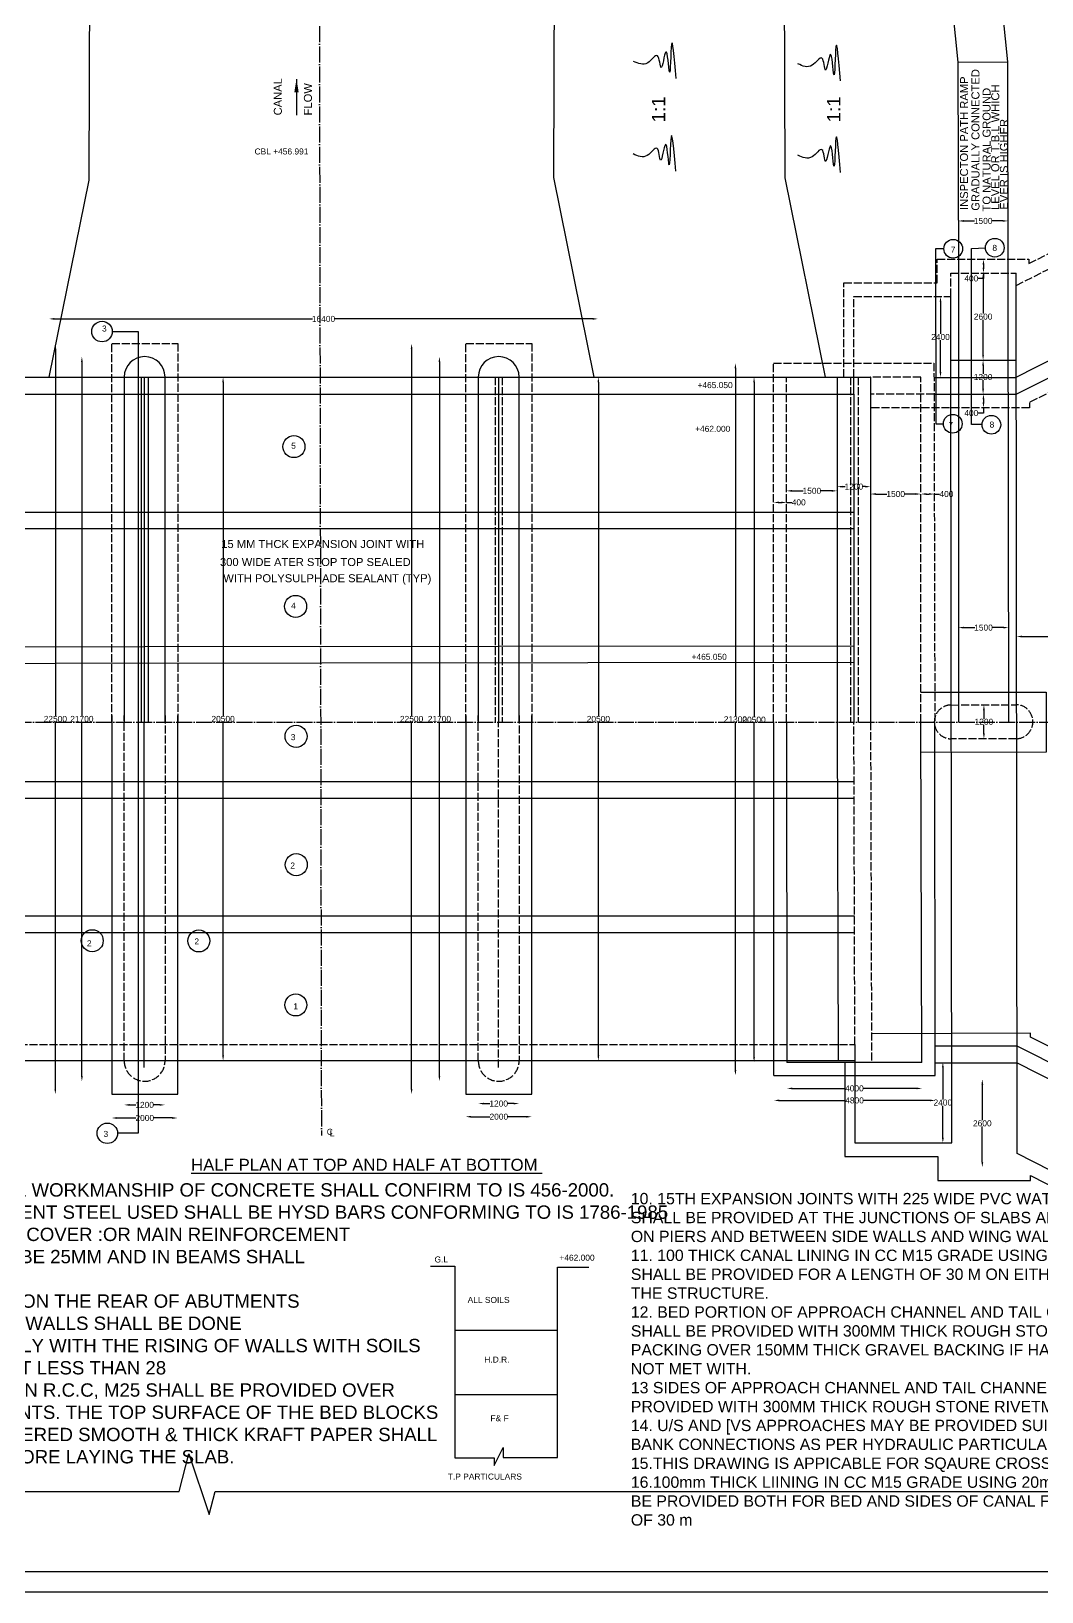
# Model space of a CAD drawing. Header units: inches. Extents: x 23764 to 29375, y 85 to 3606.
# Drawn here: x 25938 to 27454, y 85 to 2424 of the extents above; entities that cross this region are included whole.
import ezdxf

# ---------------------------------------------------------------- set-up
doc = ezdxf.new("R2010")
doc.units = ezdxf.units.IN
doc.header["$MEASUREMENT"] = 0
doc.linetypes.add('ACAD_ISO02W100', pattern=[15, 12, -3])
doc.linetypes.add('ACAD_ISO04W100', pattern=[30, 24, -3, 0, -3])
doc.layers.add('DIMENSIONS', color=255, linetype='Continuous')
doc.layers.add('TEXT', color=1, linetype='Continuous')
doc.styles.get("Standard").update_dxf_attribs({"font": 'arial.ttf', "height": 9})
doc.dimstyles.get("Standard").update_dxf_attribs({"dimtxt": 12, "dimasz": 8, "dimexe": 0.18, "dimexo": 0.0625, "dimgap": 0.09, "dimtad": 0, "dimtih": 1, "dimtoh": 1, "dimdec": 4, "dimzin": 0, "dimdsep": 46, "dimtxsty": 'Standard', "dimcen": 0.09, "dimse1": 1, "dimse2": 1, "dimadec": 0, "dimazin": 0, "dimtfac": 1, "dimtdec": 4, "dimtofl": 0, "dimtmove": 0, "dimatfit": 3, "dimfxl": 1, "dimtolj": 1, "dimtzin": 0, "dimarcsym": 0})

# ---------------------------------------------------------------- blocks, each defined once
blk = doc.blocks.new('*D98')
at = {"layer": 'Defpoints', "color": 0, "transparency": 16777216}
for p in [(26058.9, 1956), (25974.4, 830.6), (26058.9, 830.6)]:
    blk.add_point(p, dxfattribs=at)
at = {"layer": 'DIMENSIONS', "color": 0, "lineweight": -2, "transparency": 16777216}
for p, q in [((25974.4, 1948), (25974.4, 1398)), ((25974.4, 838.6), (25974.4, 1388.6))]:
    blk.add_line(p, q, dxfattribs=at)
at = {"layer": 'DIMENSIONS', "color": 0, "transparency": 16777216}
for points in [[(25973, 1948), (25975.7, 1948), (25974.4, 1956)], [(25973, 838.6), (25975.7, 838.6), (25974.4, 830.6)]]:
    blk.add_solid(points, dxfattribs=at)
at = {"layer": 'DIMENSIONS', "color": 0, "transparency": 16777216, "insert": (25974.4, 1393.3), "char_height": 9, "attachment_point": 5}
blk.add_mtext('\\A1;22500', dxfattribs=at)
blk = doc.blocks.new('*D99')
at = {"layer": 'Defpoints', "color": 0, "transparency": 16777216}
for p in [(26014.2, 1936.5), (26108.3, 1936.5), (26108.3, 850.1)]:
    blk.add_point(p, dxfattribs=at)
at = {"layer": 'DIMENSIONS', "color": 0, "lineweight": -2, "transparency": 16777216}
for p, q in [((26014.2, 1928.5), (26014.2, 1398)), ((26014.2, 858.1), (26014.2, 1388.6))]:
    blk.add_line(p, q, dxfattribs=at)
at = {"layer": 'DIMENSIONS', "color": 0, "transparency": 16777216}
for points in [[(26012.9, 1928.5), (26015.6, 1928.5), (26014.2, 1936.5)], [(26012.9, 858.1), (26015.6, 858.1), (26014.2, 850.1)]]:
    blk.add_solid(points, dxfattribs=at)
at = {"layer": 'DIMENSIONS', "color": 0, "transparency": 16777216, "insert": (26014.2, 1393.3), "char_height": 9, "attachment_point": 5}
blk.add_mtext('\\A1;21700', dxfattribs=at)
blk = doc.blocks.new('*D100')
at = {"layer": 'Defpoints', "color": 0, "transparency": 16777216}
for p in [(26226, 1905.9), (26226, 880.7), (26226, 880.7)]:
    blk.add_point(p, dxfattribs=at)
at = {"layer": 'DIMENSIONS', "color": 0, "lineweight": -2, "transparency": 16777216}
for p, q in [((26226, 1897.9), (26226, 1398)), ((26226, 888.7), (26226, 1388.6))]:
    blk.add_line(p, q, dxfattribs=at)
at = {"layer": 'DIMENSIONS', "color": 0, "transparency": 16777216}
for points in [[(26224.6, 1897.9), (26227.3, 1897.9), (26226, 1905.9)], [(26224.6, 888.7), (26227.3, 888.7), (26226, 880.7)]]:
    blk.add_solid(points, dxfattribs=at)
at = {"layer": 'DIMENSIONS', "color": 0, "transparency": 16777216, "insert": (26226, 1393.3), "char_height": 9, "attachment_point": 5}
blk.add_mtext('\\A1;20500', dxfattribs=at)
blk = doc.blocks.new('*D101')
at = {"layer": 'Defpoints', "color": 0, "transparency": 16777216}
for p in [(26589.9, 1956), (26508.7, 830.6), (26589.9, 830.6)]:
    blk.add_point(p, dxfattribs=at)
at = {"layer": 'DIMENSIONS', "color": 0, "lineweight": -2, "transparency": 16777216}
for p, q in [((26508.7, 1948), (26508.7, 1398)), ((26508.7, 838.6), (26508.7, 1388.6))]:
    blk.add_line(p, q, dxfattribs=at)
at = {"layer": 'DIMENSIONS', "color": 0, "transparency": 16777216}
for points in [[(26507.4, 1948), (26510, 1948), (26508.7, 1956)], [(26507.4, 838.6), (26510, 838.6), (26508.7, 830.6)]]:
    blk.add_solid(points, dxfattribs=at)
at = {"layer": 'DIMENSIONS', "color": 0, "transparency": 16777216, "insert": (26508.7, 1393.3), "char_height": 9, "attachment_point": 5}
blk.add_mtext('\\A1;22500', dxfattribs=at)
blk = doc.blocks.new('*D102')
at = {"layer": 'Defpoints', "color": 0, "transparency": 16777216}
for p in [(26550.4, 1936.5), (26639.3, 1936.5), (26639.3, 850.1)]:
    blk.add_point(p, dxfattribs=at)
at = {"layer": 'DIMENSIONS', "color": 0, "lineweight": -2, "transparency": 16777216}
for p, q in [((26550.4, 1928.5), (26550.4, 1398)), ((26550.4, 858.1), (26550.4, 1388.6))]:
    blk.add_line(p, q, dxfattribs=at)
at = {"layer": 'DIMENSIONS', "color": 0, "transparency": 16777216}
for points in [[(26549.1, 1928.5), (26551.7, 1928.5), (26550.4, 1936.5)], [(26549.1, 858.1), (26551.7, 858.1), (26550.4, 850.1)]]:
    blk.add_solid(points, dxfattribs=at)
at = {"layer": 'DIMENSIONS', "color": 0, "transparency": 16777216, "insert": (26550.4, 1393.3), "char_height": 9, "attachment_point": 5}
blk.add_mtext('\\A1;21700', dxfattribs=at)
blk = doc.blocks.new('*D103')
at = {"layer": 'Defpoints', "color": 0, "transparency": 16777216}
for p in [(26791.5, 1905.9), (26788.8, 880.7), (26791.5, 880.7)]:
    blk.add_point(p, dxfattribs=at)
at = {"layer": 'DIMENSIONS', "color": 0, "lineweight": -2, "transparency": 16777216}
for p, q in [((26788.8, 1897.9), (26788.8, 1398)), ((26788.8, 888.7), (26788.8, 1388.6))]:
    blk.add_line(p, q, dxfattribs=at)
at = {"layer": 'DIMENSIONS', "color": 0, "transparency": 16777216}
for points in [[(26787.5, 1897.9), (26790.1, 1897.9), (26788.8, 1905.9)], [(26787.5, 888.7), (26790.1, 888.7), (26788.8, 880.7)]]:
    blk.add_solid(points, dxfattribs=at)
at = {"layer": 'DIMENSIONS', "color": 0, "transparency": 16777216, "insert": (26788.8, 1393.3), "char_height": 9, "attachment_point": 5}
blk.add_mtext('\\A1;20500', dxfattribs=at)
blk = doc.blocks.new('*D104')
at = {"layer": 'Defpoints', "color": 0, "transparency": 16777216}
for p in [(27051.5, 1926.8), (26994.3, 858.8), (27052.1, 858.8)]:
    blk.add_point(p, dxfattribs=at)
at = {"layer": 'DIMENSIONS', "color": 0, "lineweight": -2, "transparency": 16777216}
for p, q in [((26994.3, 1918.8), (26994.3, 1397.5)), ((26994.3, 866.8), (26994.3, 1388.1))]:
    blk.add_line(p, q, dxfattribs=at)
at = {"layer": 'DIMENSIONS', "color": 0, "transparency": 16777216}
for points in [[(26993, 1918.8), (26995.7, 1918.8), (26994.3, 1926.8)], [(26993, 866.8), (26995.7, 866.8), (26994.3, 858.8)]]:
    blk.add_solid(points, dxfattribs=at)
at = {"layer": 'DIMENSIONS', "color": 0, "transparency": 16777216, "insert": (26994.3, 1392.8), "char_height": 9, "attachment_point": 5}
blk.add_mtext('\\A1;21300', dxfattribs=at)
blk = doc.blocks.new('*D105')
at = {"layer": 'Defpoints', "color": 0, "transparency": 16777216}
for p in [(27022.3, 1905.9), (27071.5, 1905.9), (27071.5, 878.3)]:
    blk.add_point(p, dxfattribs=at)
at = {"layer": 'DIMENSIONS', "color": 0, "lineweight": -2, "transparency": 16777216}
for p, q in [((27022.3, 1897.9), (27022.3, 1396.8)), ((27022.3, 886.3), (27022.3, 1387.4))]:
    blk.add_line(p, q, dxfattribs=at)
at = {"layer": 'DIMENSIONS', "color": 0, "transparency": 16777216}
for points in [[(27021, 1897.9), (27023.6, 1897.9), (27022.3, 1905.9)], [(27021, 886.3), (27023.6, 886.3), (27022.3, 878.3)]]:
    blk.add_solid(points, dxfattribs=at)
at = {"layer": 'DIMENSIONS', "color": 0, "transparency": 16777216, "insert": (27022.3, 1392.1), "char_height": 9, "attachment_point": 5}
blk.add_mtext('\\A1;20500', dxfattribs=at)
blk = doc.blocks.new('*D106')
at = {"layer": 'Defpoints', "color": 0, "transparency": 16777216}
for p in [(27051.5, 1735.3), (27071.1, 1735.3), (27071.1, 1717.9)]:
    blk.add_point(p, dxfattribs=at)
at = {"layer": 'DIMENSIONS', "color": 0, "lineweight": -2, "transparency": 16777216}
for p, q in [((27059.5, 1717.9), (27063.1, 1717.9)), ((27071.1, 1717.9), (27079.1, 1717.9))]:
    blk.add_line(p, q, dxfattribs=at)
at = {"layer": 'DIMENSIONS', "color": 0, "transparency": 16777216}
for points in [[(27059.5, 1719.2), (27059.5, 1716.6), (27051.5, 1717.9)], [(27063.1, 1719.2), (27063.1, 1716.6), (27071.1, 1717.9)]]:
    blk.add_solid(points, dxfattribs=at)
at = {"layer": 'DIMENSIONS', "color": 0, "transparency": 16777216, "insert": (27089.3, 1717.9), "char_height": 9, "attachment_point": 5}
blk.add_mtext('\\A1;400', dxfattribs=at)
blk = doc.blocks.new('*D107')
at = {"layer": 'Defpoints', "color": 0, "transparency": 16777216}
for p in [(27071.1, 1735.3), (27146.9, 1735.3), (27146.9, 1735.3)]:
    blk.add_point(p, dxfattribs=at)
at = {"layer": 'DIMENSIONS', "color": 0, "lineweight": -2, "transparency": 16777216}
for p, q in [((27079.1, 1735.3), (27095.9, 1735.3)), ((27138.9, 1735.3), (27122.1, 1735.3))]:
    blk.add_line(p, q, dxfattribs=at)
at = {"layer": 'DIMENSIONS', "color": 0, "transparency": 16777216}
for points in [[(27079.1, 1736.6), (27079.1, 1733.9), (27071.1, 1735.3)], [(27138.9, 1736.6), (27138.9, 1733.9), (27146.9, 1735.3)]]:
    blk.add_solid(points, dxfattribs=at)
at = {"layer": 'DIMENSIONS', "color": 0, "transparency": 16777216, "insert": (27109, 1735.3), "char_height": 9, "attachment_point": 5}
blk.add_mtext('\\A1;1500', dxfattribs=at)
blk = doc.blocks.new('*D108')
at = {"layer": 'Defpoints', "color": 0, "transparency": 16777216}
for p in [(27197, 1741.6), (27146.9, 1724.7), (27197, 1724.7)]:
    blk.add_point(p, dxfattribs=at)
at = {"layer": 'DIMENSIONS', "color": 0, "lineweight": -2, "transparency": 16777216}
for p, q in [((27154.9, 1741.6), (27158.9, 1741.6)), ((27189, 1741.6), (27185, 1741.6))]:
    blk.add_line(p, q, dxfattribs=at)
at = {"layer": 'DIMENSIONS', "color": 0, "transparency": 16777216}
for points in [[(27154.9, 1742.9), (27154.9, 1740.2), (27146.9, 1741.6)], [(27189, 1742.9), (27189, 1740.2), (27197, 1741.6)]]:
    blk.add_solid(points, dxfattribs=at)
at = {"layer": 'DIMENSIONS', "color": 0, "transparency": 16777216, "insert": (27172, 1741.6), "char_height": 9, "attachment_point": 5}
blk.add_mtext('\\A1;1200', dxfattribs=at)
blk = doc.blocks.new('*D109')
at = {"layer": 'Defpoints', "color": 0, "transparency": 16777216}
for p in [(27197, 1730.5), (27272.5, 1730.5), (27272.5, 1730.5)]:
    blk.add_point(p, dxfattribs=at)
at = {"layer": 'DIMENSIONS', "color": 0, "lineweight": -2, "transparency": 16777216}
for p, q in [((27205, 1730.5), (27221.6, 1730.5)), ((27264.5, 1730.5), (27247.8, 1730.5))]:
    blk.add_line(p, q, dxfattribs=at)
at = {"layer": 'DIMENSIONS', "color": 0, "transparency": 16777216}
for points in [[(27205, 1731.9), (27205, 1729.2), (27197, 1730.5)], [(27264.5, 1731.9), (27264.5, 1729.2), (27272.5, 1730.5)]]:
    blk.add_solid(points, dxfattribs=at)
at = {"layer": 'DIMENSIONS', "color": 0, "transparency": 16777216, "insert": (27234.7, 1730.5), "char_height": 9, "attachment_point": 5}
blk.add_mtext('\\A1;1500', dxfattribs=at)
blk = doc.blocks.new('*D110')
at = {"layer": 'Defpoints', "color": 0, "transparency": 16777216}
for p in [(27272.5, 1730.5), (27292.6, 1730.5), (27292.6, 1730.5)]:
    blk.add_point(p, dxfattribs=at)
at = {"layer": 'DIMENSIONS', "color": 0, "lineweight": -2, "transparency": 16777216}
for p, q in [((27280.5, 1730.5), (27284.6, 1730.5)), ((27292.6, 1730.5), (27300.6, 1730.5))]:
    blk.add_line(p, q, dxfattribs=at)
at = {"layer": 'DIMENSIONS', "color": 0, "transparency": 16777216}
for points in [[(27280.5, 1731.9), (27280.5, 1729.2), (27272.5, 1730.5)], [(27284.6, 1731.9), (27284.6, 1729.2), (27292.6, 1730.5)]]:
    blk.add_solid(points, dxfattribs=at)
at = {"layer": 'DIMENSIONS', "color": 0, "transparency": 16777216, "insert": (27310.8, 1730.5), "char_height": 9, "attachment_point": 5}
blk.add_mtext('\\A1;400', dxfattribs=at)
blk = doc.blocks.new('*D118')
at = {"layer": 'Defpoints', "color": 0, "transparency": 16777216}
for p in [(27365.6, 2082.5), (27366.3, 2061.7), (27366.3, 2061.7)]:
    blk.add_point(p, dxfattribs=at)
at = {"layer": 'DIMENSIONS', "color": 0, "lineweight": -2, "transparency": 16777216}
for p, q in [((27366.3, 2074.5), (27366.3, 2069.7)), ((27366.3, 2061.7), (27366.3, 2053.7)), ((27366.3, 2053.7), (27358.3, 2053.7))]:
    blk.add_line(p, q, dxfattribs=at)
at = {"layer": 'DIMENSIONS', "color": 0, "transparency": 16777216}
for points in [[(27365, 2074.5), (27367.7, 2074.5), (27366.3, 2082.5)], [(27365, 2069.7), (27367.7, 2069.7), (27366.3, 2061.7)]]:
    blk.add_solid(points, dxfattribs=at)
at = {"layer": 'DIMENSIONS', "color": 0, "transparency": 16777216, "insert": (27348.1, 2053.7), "char_height": 9, "attachment_point": 5}
blk.add_mtext('\\A1;400', dxfattribs=at)
blk = doc.blocks.new('*D119')
at = {"layer": 'Defpoints', "color": 0, "transparency": 16777216}
for p in [(27366.3, 2061.7), (27365.8, 1931.2), (27366.5, 1931.2)]:
    blk.add_point(p, dxfattribs=at)
at = {"layer": 'DIMENSIONS', "color": 0, "lineweight": -2, "transparency": 16777216}
for p, q in [((27365.8, 2053.7), (27365.8, 2001.2)), ((27365.8, 1939.2), (27365.8, 1991.8))]:
    blk.add_line(p, q, dxfattribs=at)
at = {"layer": 'DIMENSIONS', "color": 0, "transparency": 16777216}
for points in [[(27364.4, 2053.7), (27367.1, 2053.7), (27365.8, 2061.7)], [(27364.4, 1939.2), (27367.1, 1939.2), (27365.8, 1931.2)]]:
    blk.add_solid(points, dxfattribs=at)
at = {"layer": 'DIMENSIONS', "color": 0, "transparency": 16777216, "insert": (27365.8, 1996.5), "char_height": 9, "attachment_point": 5}
blk.add_mtext('\\A1;2600', dxfattribs=at)
blk = doc.blocks.new('*D120')
at = {"layer": 'Defpoints', "color": 0, "transparency": 16777216}
for p in [(27365.8, 1931.2), (27365.8, 1880.4), (27365.8, 1880.4)]:
    blk.add_point(p, dxfattribs=at)
at = {"layer": 'DIMENSIONS', "color": 0, "lineweight": -2, "transparency": 16777216}
for p, q in [((27365.8, 1923.2), (27365.8, 1910.5)), ((27365.8, 1888.4), (27365.8, 1901.1))]:
    blk.add_line(p, q, dxfattribs=at)
at = {"layer": 'DIMENSIONS', "color": 0, "transparency": 16777216}
for points in [[(27364.4, 1923.2), (27367.1, 1923.2), (27365.8, 1931.2)], [(27364.4, 1888.4), (27367.1, 1888.4), (27365.8, 1880.4)]]:
    blk.add_solid(points, dxfattribs=at)
at = {"layer": 'DIMENSIONS', "color": 0, "transparency": 16777216, "insert": (27365.8, 1905.8), "char_height": 9, "attachment_point": 5}
blk.add_mtext('\\A1;1200', dxfattribs=at)
blk = doc.blocks.new('*D121')
at = {"layer": 'Defpoints', "color": 0, "transparency": 16777216}
for p in [(27365.8, 1880.4), (27365.8, 1859.8), (27366.3, 1859.8)]:
    blk.add_point(p, dxfattribs=at)
at = {"layer": 'DIMENSIONS', "color": 0, "lineweight": -2, "transparency": 16777216}
for p, q in [((27366.3, 1872.4), (27366.3, 1867.8)), ((27366.3, 1851.8), (27358.3, 1851.8)), ((27366.3, 1859.8), (27366.3, 1851.8))]:
    blk.add_line(p, q, dxfattribs=at)
at = {"layer": 'DIMENSIONS', "color": 0, "transparency": 16777216}
for points in [[(27365, 1872.4), (27367.7, 1872.4), (27366.3, 1880.4)], [(27365, 1867.8), (27367.7, 1867.8), (27366.3, 1859.8)]]:
    blk.add_solid(points, dxfattribs=at)
at = {"layer": 'DIMENSIONS', "color": 0, "transparency": 16777216, "insert": (27348.1, 1851.8), "char_height": 9, "attachment_point": 5}
blk.add_mtext('\\A1;400', dxfattribs=at)
blk = doc.blocks.new('*D122')
at = {"layer": 'Defpoints', "color": 0, "transparency": 16777216}
for p in [(27328.8, 1530.1), (27404, 1530.2), (27404, 1530.2)]:
    blk.add_point(p, dxfattribs=at)
at = {"layer": 'DIMENSIONS', "color": 0, "lineweight": -2, "transparency": 16777216}
for p, q in [((27336.8, 1530.2), (27353.3, 1530.2)), ((27396, 1530.2), (27379.5, 1530.2))]:
    blk.add_line(p, q, dxfattribs=at)
at = {"layer": 'DIMENSIONS', "color": 0, "transparency": 16777216}
for points in [[(27336.8, 1531.6), (27336.8, 1528.9), (27328.8, 1530.2)], [(27396, 1531.6), (27396, 1528.9), (27404, 1530.2)]]:
    blk.add_solid(points, dxfattribs=at)
at = {"layer": 'DIMENSIONS', "color": 0, "transparency": 16777216, "insert": (27366.4, 1530.2), "char_height": 9, "attachment_point": 5}
blk.add_mtext('\\A1;1500', dxfattribs=at)
blk = doc.blocks.new('*D124')
at = {"layer": 'Defpoints', "color": 0, "transparency": 16777216}
for p in [(27367, 1414.4), (27367, 1363.6), (27367, 1363.6)]:
    blk.add_point(p, dxfattribs=at)
at = {"layer": 'DIMENSIONS', "color": 0, "lineweight": -2, "transparency": 16777216}
for p, q in [((27367, 1406.4), (27367, 1393.7)), ((27367, 1371.6), (27367, 1384.3))]:
    blk.add_line(p, q, dxfattribs=at)
at = {"layer": 'DIMENSIONS', "color": 0, "transparency": 16777216}
for points in [[(27365.7, 1406.4), (27368.4, 1406.4), (27367, 1414.4)], [(27365.7, 1371.6), (27368.4, 1371.6), (27367, 1363.6)]]:
    blk.add_solid(points, dxfattribs=at)
at = {"layer": 'DIMENSIONS', "color": 0, "transparency": 16777216, "insert": (27367, 1389), "char_height": 9, "attachment_point": 5}
blk.add_mtext('\\A1;1200', dxfattribs=at)
blk = doc.blocks.new('*D125')
at = {"layer": 'Defpoints', "color": 0, "transparency": 16777216}
for p in [(27415.9, 1504.2), (27933.9, 1516.9), (27933.9, 1516.9)]:
    blk.add_point(p, dxfattribs=at)
at = {"layer": 'DIMENSIONS', "color": 0, "lineweight": -2, "transparency": 16777216}
for p, q in [((27423.9, 1516.9), (27658.3, 1516.9)), ((27925.9, 1516.9), (27691.5, 1516.9))]:
    blk.add_line(p, q, dxfattribs=at)
at = {"layer": 'DIMENSIONS', "color": 0, "transparency": 16777216}
for points in [[(27423.9, 1518.2), (27423.9, 1515.5), (27415.9, 1516.9)], [(27925.9, 1518.2), (27925.9, 1515.5), (27933.9, 1516.9)]]:
    blk.add_solid(points, dxfattribs=at)
at = {"layer": 'DIMENSIONS', "color": 0, "transparency": 16777216, "insert": (27674.9, 1516.9), "char_height": 9, "attachment_point": 5}
blk.add_mtext('\\A1;11000', dxfattribs=at)
blk = doc.blocks.new('*D137')
at = {"layer": 'Defpoints', "color": 0, "transparency": 16777216}
for p in [(27301.9, 2026.7), (27301.9, 1905.4), (27301.9, 1905.4)]:
    blk.add_point(p, dxfattribs=at)
at = {"layer": 'DIMENSIONS', "color": 0, "lineweight": -2, "transparency": 16777216}
for p, q in [((27301.9, 2018.7), (27301.9, 1970.7)), ((27301.9, 1913.4), (27301.9, 1961.4))]:
    blk.add_line(p, q, dxfattribs=at)
at = {"layer": 'DIMENSIONS', "color": 0, "transparency": 16777216}
for points in [[(27300.6, 2018.7), (27303.2, 2018.7), (27301.9, 2026.7)], [(27300.6, 1913.4), (27303.2, 1913.4), (27301.9, 1905.4)]]:
    blk.add_solid(points, dxfattribs=at)
at = {"layer": 'DIMENSIONS', "color": 0, "transparency": 16777216, "insert": (27301.9, 1966), "char_height": 9, "attachment_point": 5}
blk.add_mtext('\\A1;2400', dxfattribs=at)
blk = doc.blocks.new('*D139')
at = {"layer": 'Defpoints', "color": 0, "transparency": 16777216}
for p in [(27318.6, 853.1), (27318.6, 721), (27364.6, 721)]:
    blk.add_point(p, dxfattribs=at)
at = {"layer": 'DIMENSIONS', "color": 0, "lineweight": -2, "transparency": 16777216}
for p, q in [((27364.6, 845.1), (27364.6, 791.7)), ((27364.6, 729), (27364.6, 782.3))]:
    blk.add_line(p, q, dxfattribs=at)
at = {"layer": 'DIMENSIONS', "color": 0, "transparency": 16777216}
for points in [[(27363.3, 845.1), (27366, 845.1), (27364.6, 853.1)], [(27363.3, 729), (27366, 729), (27364.6, 721)]]:
    blk.add_solid(points, dxfattribs=at)
at = {"layer": 'DIMENSIONS', "color": 0, "transparency": 16777216, "insert": (27364.6, 787), "char_height": 9, "attachment_point": 5}
blk.add_mtext('\\A1;2600', dxfattribs=at)
blk = doc.blocks.new('*D140')
at = {"layer": 'Defpoints', "color": 0, "transparency": 16777216}
for p in [(27294, 878.7), (27300.2, 757.5), (27305.4, 757.5)]:
    blk.add_point(p, dxfattribs=at)
at = {"layer": 'DIMENSIONS', "color": 0, "lineweight": -2, "transparency": 16777216}
for p, q in [((27305.4, 870.7), (27305.4, 822.8)), ((27305.4, 765.5), (27305.4, 813.4))]:
    blk.add_line(p, q, dxfattribs=at)
at = {"layer": 'DIMENSIONS', "color": 0, "transparency": 16777216}
for points in [[(27304.1, 870.7), (27306.8, 870.7), (27305.4, 878.7)], [(27304.1, 765.5), (27306.8, 765.5), (27305.4, 757.5)]]:
    blk.add_solid(points, dxfattribs=at)
at = {"layer": 'DIMENSIONS', "color": 0, "transparency": 16777216, "insert": (27305.4, 818.1), "char_height": 9, "attachment_point": 5}
blk.add_mtext('\\A1;2400', dxfattribs=at)
blk = doc.blocks.new('*D141')
at = {"layer": 'Defpoints', "color": 0, "transparency": 16777216}
for p in [(27071.5, 878.3), (27274.1, 878.9), (27274.1, 839.3)]:
    blk.add_point(p, dxfattribs=at)
at = {"layer": 'DIMENSIONS', "color": 0, "lineweight": -2, "transparency": 16777216}
for p, q in [((27079.5, 839.3), (27159.1, 839.3)), ((27266.1, 839.3), (27186.5, 839.3))]:
    blk.add_line(p, q, dxfattribs=at)
at = {"layer": 'DIMENSIONS', "color": 0, "transparency": 16777216}
for points in [[(27079.5, 840.6), (27079.5, 838), (27071.5, 839.3)], [(27266.1, 840.6), (27266.1, 838), (27274.1, 839.3)]]:
    blk.add_solid(points, dxfattribs=at)
at = {"layer": 'DIMENSIONS', "color": 0, "transparency": 16777216, "insert": (27172.8, 839.3), "char_height": 9, "attachment_point": 5}
blk.add_mtext('\\A1;4000', dxfattribs=at)
blk = doc.blocks.new('*D142')
at = {"layer": 'Defpoints', "color": 0, "transparency": 16777216}
for p in [(27052.1, 858.8), (27294, 858.8), (27294, 821.3)]:
    blk.add_point(p, dxfattribs=at)
at = {"layer": 'DIMENSIONS', "color": 0, "lineweight": -2, "transparency": 16777216}
for p, q in [((27060.1, 821.3), (27159.4, 821.3)), ((27286, 821.3), (27186.7, 821.3))]:
    blk.add_line(p, q, dxfattribs=at)
at = {"layer": 'DIMENSIONS', "color": 0, "transparency": 16777216}
for points in [[(27060.1, 822.7), (27060.1, 820), (27052.1, 821.3)], [(27286, 822.7), (27286, 820), (27294, 821.3)]]:
    blk.add_solid(points, dxfattribs=at)
at = {"layer": 'DIMENSIONS', "color": 0, "transparency": 16777216, "insert": (27173, 821.3), "char_height": 9, "attachment_point": 5}
blk.add_mtext('\\A1;4800', dxfattribs=at)
blk = doc.blocks.new('*D147')
at = {"layer": 'Defpoints', "color": 0, "transparency": 16777216}
for p in [(26608.7, 880.7), (26669.9, 880.7), (26669.9, 816.6)]:
    blk.add_point(p, dxfattribs=at)
at = {"layer": 'DIMENSIONS', "color": 0, "lineweight": -2, "transparency": 16777216}
for p, q in [((26616.7, 816.6), (26626.2, 816.6)), ((26661.9, 816.6), (26652.4, 816.6))]:
    blk.add_line(p, q, dxfattribs=at)
at = {"layer": 'DIMENSIONS', "color": 0, "transparency": 16777216}
for points in [[(26616.7, 817.9), (26616.7, 815.3), (26608.7, 816.6)], [(26661.9, 817.9), (26661.9, 815.3), (26669.9, 816.6)]]:
    blk.add_solid(points, dxfattribs=at)
at = {"layer": 'DIMENSIONS', "color": 0, "transparency": 16777216, "insert": (26639.3, 816.6), "char_height": 9, "attachment_point": 5}
blk.add_mtext('\\A1;1200', dxfattribs=at)
blk = doc.blocks.new('*D148')
at = {"layer": 'Defpoints', "color": 0, "transparency": 16777216}
for p in [(26589.9, 830.6), (26689, 830.6), (26689, 796.9)]:
    blk.add_point(p, dxfattribs=at)
at = {"layer": 'DIMENSIONS', "color": 0, "lineweight": -2, "transparency": 16777216}
for p, q in [((26597.9, 796.9), (26625.9, 796.9)), ((26681, 796.9), (26653.1, 796.9))]:
    blk.add_line(p, q, dxfattribs=at)
at = {"layer": 'DIMENSIONS', "color": 0, "transparency": 16777216}
for points in [[(26597.9, 798.2), (26597.9, 795.5), (26589.9, 796.9)], [(26681, 798.2), (26681, 795.5), (26689, 796.9)]]:
    blk.add_solid(points, dxfattribs=at)
at = {"layer": 'DIMENSIONS', "color": 0, "transparency": 16777216, "insert": (26639.5, 796.9), "char_height": 9, "attachment_point": 5}
blk.add_mtext('\\A1;2000', dxfattribs=at)
blk = doc.blocks.new('*D149')
at = {"layer": 'Defpoints', "color": 0, "transparency": 16777216}
for p in [(26077.7, 880.7), (26138.9, 880.7), (26138.9, 814.6)]:
    blk.add_point(p, dxfattribs=at)
at = {"layer": 'DIMENSIONS', "color": 0, "lineweight": -2, "transparency": 16777216}
for p, q in [((26085.7, 814.6), (26095.2, 814.6)), ((26130.9, 814.6), (26121.4, 814.6))]:
    blk.add_line(p, q, dxfattribs=at)
at = {"layer": 'DIMENSIONS', "color": 0, "transparency": 16777216}
for points in [[(26085.7, 815.9), (26085.7, 813.3), (26077.7, 814.6)], [(26130.9, 815.9), (26130.9, 813.3), (26138.9, 814.6)]]:
    blk.add_solid(points, dxfattribs=at)
at = {"layer": 'DIMENSIONS', "color": 0, "transparency": 16777216, "insert": (26108.3, 814.6), "char_height": 9, "attachment_point": 5}
blk.add_mtext('\\A1;1200', dxfattribs=at)
blk = doc.blocks.new('*D150')
at = {"layer": 'Defpoints', "color": 0, "transparency": 16777216}
for p in [(26058.9, 830.6), (26158, 830.6), (26158, 795)]:
    blk.add_point(p, dxfattribs=at)
at = {"layer": 'DIMENSIONS', "color": 0, "lineweight": -2, "transparency": 16777216}
for p, q in [((26066.9, 795), (26094.9, 795)), ((26150, 795), (26122.1, 795))]:
    blk.add_line(p, q, dxfattribs=at)
at = {"layer": 'DIMENSIONS', "color": 0, "transparency": 16777216}
for points in [[(26066.9, 796.3), (26066.9, 793.6), (26058.9, 795)], [(26150, 796.3), (26150, 793.6), (26158, 795)]]:
    blk.add_solid(points, dxfattribs=at)
at = {"layer": 'DIMENSIONS', "color": 0, "transparency": 16777216, "insert": (26108.5, 795), "char_height": 9, "attachment_point": 5}
blk.add_mtext('\\A1;2000', dxfattribs=at)
blk = doc.blocks.new('*D165')
at = {"layer": 'Defpoints', "color": 0, "transparency": 16777216}
for p in [(26788.1, 1993.1), (25965.1, 1905.9), (26788.1, 1901.9)]:
    blk.add_point(p, dxfattribs=at)
at = {"layer": 'DIMENSIONS', "color": 0, "lineweight": -2, "transparency": 16777216}
for p, q in [((25973.1, 1993.1), (26360, 1993.1)), ((26780.1, 1993.1), (26393.2, 1993.1))]:
    blk.add_line(p, q, dxfattribs=at)
at = {"layer": 'DIMENSIONS', "color": 0, "transparency": 16777216}
for points in [[(25973.1, 1994.5), (25973.1, 1991.8), (25965.1, 1993.1)], [(26780.1, 1994.5), (26780.1, 1991.8), (26788.1, 1993.1)]]:
    blk.add_solid(points, dxfattribs=at)
at = {"layer": 'DIMENSIONS', "color": 0, "transparency": 16777216, "insert": (26376.6, 1993.1), "char_height": 9, "attachment_point": 5}
blk.add_mtext('\\A1;16400', dxfattribs=at)
blk = doc.blocks.new('*D169')
at = {"layer": 'Defpoints', "color": 0, "transparency": 16777216}
for p in [(27328.6, 2130.5), (27403.1, 2140), (27403.1, 2130.6)]:
    blk.add_point(p, dxfattribs=at)
at = {"layer": 'DIMENSIONS', "color": 0, "lineweight": -2, "transparency": 16777216}
for p, q in [((27336.6, 2140), (27352.8, 2140)), ((27395.1, 2140), (27379, 2140))]:
    blk.add_line(p, q, dxfattribs=at)
at = {"layer": 'DIMENSIONS', "color": 0, "transparency": 16777216}
for points in [[(27336.6, 2141.3), (27336.6, 2138.6), (27328.6, 2140)], [(27395.1, 2141.3), (27395.1, 2138.6), (27403.1, 2140)]]:
    blk.add_solid(points, dxfattribs=at)
at = {"layer": 'DIMENSIONS', "color": 0, "transparency": 16777216, "insert": (27365.9, 2140), "char_height": 9, "attachment_point": 5}
blk.add_mtext('\\A1;1500', dxfattribs=at)

msp = doc.modelspace()

# ---------------------------------------------------------------- linework, layer by layer
at = {"color": 0, "linetype": 'ACAD_ISO04W100'}
for points in [[(26369.71592, 2823.17517), (26373.43645, 768.52737)], [(23837.87809, 1463.17003), (23837.87809, 1388.31575), (28471.1902, 1388.31575)]]:
    msp.add_lwpolyline(points, dxfattribs=at)
at = {"color": 0}
for points in [[(25965.12329, 1905.88533), (26025.20439, 2200.8918), (26027.01593, 2796.91252)], [(26782.43226, 1905.88533), (26722.15112, 2205.33922), (26723.94271, 2794.79428)], [(27066.65645, 2793.75263), (27068.66779, 2204.6411), (27128.98148, 1905.88533)], [(27286.10346, 2793.08565), (27328.00312, 2377.91679), (27328.80436, 2061.72462), (27328.80436, 1388.31575)], [(27404.2281, 1388.31575), (27402.73101, 2378.3576), (27361.13142, 2792.85761)], [(27292.14292, 1905.38202), (27414.57612, 1905.38202), (27911.72541, 2157.597), (27911.72541, 2446.00249), (27935.73711, 2446.00249), (27939.46731, 640.04601), (27939.46731, 337.14804), (27794.20339, 337.14804), (27794.20339, 549.26184), (27416.74977, 741.68286), (27415.33249, 2061.72462)], [(27328.00312, 2377.91679), (27402.73101, 2378.3576)], [(27292.20339, 1880.37851), (27415.41099, 1880.37851), (27935.89228, 2141.59533), (28449.69622, 2141.59533)], [(27173.45023, 905.05886), (27173.45023, 757.50816), (27318.74634, 757.50816), (27317.30728, 1931.1919), (27317.33965, 2026.69621)], [(27317.30728, 1931.1919), (27415.47252, 1931.2973)], [(25575.47071, 1880.32841), (27172.02445, 1880.32841), (27172.02445, 1905.88533)], [(25590.28749, 1905.88533), (27196.95923, 1905.88533), (27196.95923, 1388.31575)], [(26103.07692, 1905.88533), (26103.07692, 1388.31575)], [(26107.80837, 1905.88533), (26107.80837, 1388.31575)], [(26113.44638, 1905.88533), (26113.44638, 1388.31575)], [(26638.81382, 1905.88533), (26638.81382, 1388.31575)], [(27146.94242, 1905.88533), (27146.94242, 1388.31575)], [(27172.02445, 1880.32841), (27172.02445, 1388.31575)], [(27294.85419, 1835.72978), (27306.04366, 1835.72978)], [(25575.47071, 1703.57218), (27172.02445, 1703.57218)], [(25575.47071, 1679.07775), (27172.02445, 1679.07775)], [(25575.47071, 1501.25703), (27172.02445, 1502.9322)], [(27172.02445, 1477.93703), (25575.47071, 1475.84456)], [(27272.46148, 1433.68132), (27460.25618, 1433.68132), (27460.25618, 1343.73154), (27272.60264, 1343.14507)], [(26107.80837, 870.74618), (26107.80837, 1388.31575)], [(27052.06038, 858.80546), (27294.03178, 858.80546), (27293.39343, 1388.31575)], [(27052.06038, 858.80546), (27052.06038, 1388.31575)], [(27071.06361, 1388.31575), (27071.51916, 878.29684)], [(27146.94242, 1388.31575), (27148.42701, 880.69584)], [(27274.05541, 878.29684), (27272.46148, 1388.31575)], [(25575.47071, 1299.73636), (27172.28579, 1299.73636)], [(25575.47071, 1274.52954), (27172.36016, 1274.52954)], [(25575.47071, 1098.20349), (27172.88038, 1098.20349)], [(25575.47071, 1073.00877), (27172.95472, 1073.00877)], [(27158.40435, 878.29684), (27158.40435, 737.4746), (27297.9223, 737.4746), (27297.9223, 701.38243), (27436.64262, 701.38243), (27436.64262, 708.73973), (27774.41226, 536.40682), (27774.41226, 316.2892), (27959.89405, 316.2892), (27959.89405, 652.63093), (27436.66968, 916.42459), (27436.66968, 922.11087), (27198.37167, 921.39002)], [(27173.87398, 880.69584), (25592.74893, 880.69584)], [(27274.05541, 878.29684), (27071.51916, 878.29684)]]:
    msp.add_lwpolyline(points, dxfattribs=at)
at = {"color": 0, "linetype": 'ACAD_ISO02W100'}
for points in [[(27156.94843, 1905.88533), (27156.94843, 2047.19751), (27296.69848, 2047.19751), (27296.69848, 2082.48104), (27434.48492, 2082.48104), (27434.48492, 2076.02678), (27770.5941, 2245.23924), (27770.5941, 2465.50942), (27955.07617, 2465.50942), (27956.14019, 2129.4986), (27435.19955, 1867.71811), (27435.19955, 1859.79815), (27196.95923, 1859.79815)], [(27415.35229, 2043.27899), (27790.54067, 2231.93584), (27790.54067, 2446.00249)], [(27172.02445, 1905.88533), (27172.02445, 2026.69621), (27317.33965, 2026.69621), (27317.33965, 2061.72462), (27415.33249, 2061.72462)], [(26058.88912, 1388.31575), (26058.88912, 1956.00467), (26158.03289, 1956.00467), (26158.03289, 1388.31575)], [(26589.89457, 1388.31575), (26589.89457, 1956.00467), (26689.03834, 1956.00467), (26689.03834, 1388.31575)], [(27051.53718, 1388.31575), (27051.53718, 1926.83764), (27292.09103, 1926.83764), (27293.39343, 1388.31575)], [(26634.08237, 1905.88533), (26634.08237, 1388.31575)], [(26644.45183, 1905.88533), (26644.45183, 1388.31575)], [(27071.06361, 1388.31575), (27071.06361, 1905.88533)], [(27166.78, 1905.88533), (27166.78, 1388.31575)], [(27178.34634, 1905.88533), (27178.34634, 1388.31575)], [(27272.46148, 1388.31575), (27272.46148, 1905.88533), (27196.95923, 1905.88533)], [(27292.20339, 1880.37851), (27196.95923, 1880.37851)], [(25575.47071, 905.41402), (27173.45023, 905.05886), (27172.02445, 1388.31575)], [(26638.81382, 870.74618), (26638.81382, 1388.31575)], [(27196.95923, 1388.31575), (27198.50202, 878.29684)]]:
    msp.add_lwpolyline(points, dxfattribs=at)
at = {"color": 0}
for points in [[(26138.92751, 1388.31575), (26138.92751, 1905.88533, 1), (26077.68524, 1905.88533), (26077.68524, 1388.31575)], [(26669.93295, 1388.31575), (26669.93295, 1905.88533, 1), (26608.69069, 1905.88533), (26608.69069, 1388.31575)]]:
    msp.add_lwpolyline(points, format="xyb", dxfattribs=at)
at = {"color": 0, "linetype": 'ACAD_ISO02W100'}
for points in [[(27416.082, 1363.63287), (27318.00331, 1363.51261, -1.0012268595), (27318.00331, 1414.20294), (27416.0272, 1414.67543)], [(26138.92751, 1398.26542), (26138.92751, 880.69584, -1), (26077.68524, 880.69584), (26077.68524, 1398.26542)], [(26669.93295, 1398.26542), (26669.93295, 880.69584, -1), (26608.69069, 880.69584), (26608.69069, 1398.26542)]]:
    msp.add_lwpolyline(points, format="xyb", dxfattribs=at)
at = {"color": 0, "linetype": 'ByBlock'}
for points in [[(26058.88912, 1398.27226), (26058.88912, 830.58334), (26158.03289, 830.58334), (26158.03289, 1398.27226)], [(26589.89457, 1398.27226), (26589.89457, 830.58334), (26689.03834, 830.58334), (26689.03834, 1398.27226)]]:
    msp.add_lwpolyline(points, dxfattribs=at)
at = {"color": 0, "linetype": 'ACAD_ISO02W100'}
msp.add_arc((27414.85653, 1389.15286), 25.5494, 272.74924359, 87.37378912, dxfattribs=at)
at = {"color": 0}
for points in [[(26905.47285, 2353.69839), (26898.47449, 2404.56897), (26895.33733, 2363.3421), (26890.02822, 2393.23762), (26882.78856, 2369.85162), (26877.47946, 2387.69248), (26862.75878, 2377.08439), (26841.5224, 2379.25423)], [(27152.08355, 2349.95966), (27145.08519, 2400.83024), (27141.94803, 2359.60337), (27136.63892, 2389.49888), (27129.39926, 2366.11288), (27124.09016, 2383.95375), (27109.36948, 2373.34566), (27088.1331, 2375.5155)], [(26904.83416, 2214.84732), (26897.8358, 2265.7179), (26894.69864, 2224.49103), (26889.38953, 2254.38655), (26882.14987, 2231.00055), (26876.84076, 2248.84141), (26862.12009, 2238.23332), (26840.88371, 2240.40316)], [(27152.08355, 2212.80869), (27145.08519, 2263.67927), (27141.94803, 2222.4524), (27136.63892, 2252.34791), (27129.39926, 2228.96191), (27124.09016, 2246.80278), (27109.36948, 2236.19469), (27088.1331, 2238.36453)]]:
    msp.add_spline(points, degree=3, dxfattribs=at)
at = {"layer": 'DIMENSIONS', "color": 0}
for points in [[(29373.18873, 3606.2754), (23764.39154, 3606.2754), (23764.39154, 84.60532), (29373.18873, 84.60532)], [(29366.41367, 114.6951), (23784.97955, 114.6951), (23784.97955, 3592.72952), (29366.41367, 3592.72952)]]:
    msp.add_lwpolyline(points, close=True, dxfattribs=at)
for points in [[(23870.31553, 2805.6097), (23870.31553, 232.89707), (24827.42413, 232.89707), (24842.0405, 298.83281), (24869.36675, 197.25062), (24882.07662, 235.02651), (26160.15263, 235.02651), (26174.79885, 291.57579), (26205.03876, 200.72057), (26213.92397, 235.02651), (27466.61441, 235.02651), (27480.47587, 278.06274), (27506.61016, 198.54652), (27518.27439, 235.02651), (28449.69622, 235.02651), (28449.69622, 2792.12957), (28442.89388, 2792.12957)], [(27306.91894, 2098.26213), (27294.60415, 2098.26213), (27294.85419, 1835.72978)], [(27364.19218, 1834.63296), (27348.43087, 1834.63296), (27348.43087, 2098.81027), (27369.35083, 2099.43685)], [(26059.82377, 1974.14445), (26098.38544, 1974.14445), (26098.38544, 772.28809), (26068.51581, 772.28809)], [(27293.41754, 903.02198), (27416.44878, 903.02198), (27938.81625, 640.37131), (28449.6468, 640.37131)], [(27913.49563, 336.99981), (27913.49563, 625.36993), (27417.47805, 877.10236), (27293.92607, 877.10236)], [(26536.82899, 572.5947), (26573.74245, 572.5947), (26573.74245, 285.63191), (26632.70773, 285.63191), (26632.70773, 273.97393), (26645.96606, 301.0259), (26645.96606, 285.78847), (26727.32747, 285.78847), (26727.32747, 571.55596), (26774.34724, 571.55596)], [(26727.32747, 476.47503), (26573.74245, 476.47503)], [(26573.74245, 380.58881), (26727.32747, 380.58881)]]:
    msp.add_lwpolyline(points, dxfattribs=at)
for centre, radius in [((27320.94348, 2098.26213), 14.02454), ((27383.36908, 2099.85672), 14.02454), ((26044.42772, 1974.14445), 15.39605), ((27320.25928, 1835.90707), 14.02454), ((27378.21496, 1834.41115), 14.02454), ((26332.21726, 1801.60082), 16.53397), ((26334.66644, 1562.05047), 16.53397), ((26335.52298, 1367.21244), 16.53397), ((26335.65281, 1174.80522), 16.53397), ((26029.67361, 1060.79614), 16.53397), ((26189.6068, 1060.55367), 16.53397), ((26335.07112, 964.56446), 16.53397), ((26052.38652, 772.09159), 15.32787)]:
    msp.add_circle(centre, radius, dxfattribs=at)

# ---------------------------------------------------------------- texts
for p in [(26889.04719, 2287.83802), (27151.80533, 2287.83802)]:
    msp.add_text('1:1', height=20, rotation=90, dxfattribs=at).set_placement(p)
for s, height, p in [('C', 9, (26381.43753, 769.76449)), ('L', 9, (26386.01886, 767.35556)), ('%%UHALF PLAN AT TOP AND HALF AT BOTTOM ', 18, (26177.94864, 715.82274)), ('G.L', 9, (26543.10351, 578.35682)), ('+462.000', 9, (26730.38539, 580.98034)), ('ALL SOILS ', 9, (26592.78712, 517.74338)), ('H.D.R.', 9, (26617.76636, 428.29099)), ('F& F ', 9, (26626.94012, 340.33711)), ('T.P PARTICULARS ', 9, (26563.05002, 252.85855))]:
    msp.add_text(s, height=height, dxfattribs=at).set_placement(p)
at = {"layer": 'DIMENSIONS', "color": 0, "attachment_point": 1}
for s, insert, char_height, width in [('5. THE GENERAL WORKMANSHIP OF CONCRETE SHALL CONFIRM TO IS 456-2000. \\P6. REINFORCEMENT STEEL USED SHALL BE HYSD BARS CONFORMING TO IS 1786-1985 \\P7. THE MINIMUM COVER :OR MAIN REINFORCEMENT\\P IN SLAB SHALL BE 25MM AND IN BEAMS SHALL\\P BE 40MM. \\P8. BACKFILLING ON THE REAR OF ABUTMENTS \\PAND RETAINING WALLS SHALL BE DONE \\PSIMULTANEOUSLY WITH THE RISING OF WALLS WITH SOILS\\P OF 0 VALUE NOT LESS THAN 28 \\P9. BED BLOCKS IN R.C.C, M25 SHALL BE PROVIDED OVER \\PPIER & ABUTMENTS. THE TOP SURFACE OF THE BED BLOCKS \\PSHALL BE RENDERED SMOOTH & THICK KRAFT PAPER SHALL \\PBE PLACED BEFORE LAYING THE SLAB. ', (25702.74494, 697.19844), 20, 1171.9702994), ('10. 15TH EXPANSION JOINTS WITH 225 WIDE PVC WATER STOP SHALL BE PROVIDED AT THE JUNCTIONS OF SLABS AND ABUTMENT, ON PIERS AND BETWEEN SIDE WALLS AND WING WALLS. \\P11. 100 THICK CANAL LINING IN CC M15 GRADE USING 20MM MSA SHALL BE PROVIDED FOR A LENGTH OF 30 M ON EITHER SIDE OF THE STRUCTURE. \\P12. BED PORTION OF APPROACH CHANNEL AND TAIL CHANNEL SHALL BE PROVIDED WITH 300MM THICK ROUGH STONE DRY PACKING OVER 150MM THICK GRAVEL BACKING IF HARD ROCK IS NOT MET WITH. \\P13 SIDES OF APPROACH CHANNEL AND TAIL CHANNEL SHALL BE PROVIDED WITH 300MM THICK ROUGH STONE RIVETMENT.\\P14. U/S AND [VS APPROACHES MAY BE PROVIDED SUITABLY WITH BANK CONNECTIONS AS PER HYDRAULIC PARTICULARS. \\P15.THIS DRAWING IS APPICABLE FOR SQAURE CROSSING .\\P16.100mm THICK LIINING IN CC M15 GRADE USING 20mm MSA SHALL BE PROVIDED BOTH FOR BED AND SIDES OF CANAL FOR A LENGTH OF 30 m', (26837.4967, 682.60985), 17, 806.4625886)]:
    msp.add_mtext(s, dxfattribs=dict(at, insert=insert, char_height=char_height, width=width))
at = {"layer": 'TEXT', "color": 0}
for s, p in [('GRADUALLY CONNECTED', (27360.34344, 2155.29479)), ('CANAL', (26314.07746, 2298.19494)), ('FLOW', (26359.21415, 2298.19494)), ('INSPECTON PATH RAMP', (27343.21248, 2156.39385)), ('LEVEL OR T.B.L WHICH', (27390.00607, 2156.42023)), ('TO NATURAL GROUND', (27377.00547, 2154.19775)), ('EVER IS HIGHER', (27403.0658, 2156.95804))]:
    msp.add_text(s, height=12, rotation=90, dxfattribs=at).set_placement(p)
for s, height, p in [('CBL +456.991', 9, (26273.21328, 2239.64779)), ('7', 9, (27317.37162, 2092.6104)), ('8', 9, (27379.72847, 2095.08246)), ('3', 9, (26044.42772, 1974.14445)), ('+465.050', 9, (26937.4348, 1889.32807)), ('+462.000', 9, (26933.87732, 1823.78678)), ('7', 9, (27313.79257, 1829.58396)), ('8', 9, (27375.54345, 1830.1828)), ('5', 9, (26328.11746, 1798.47364)), ('15 MM THCK EXPANSION JOINT WITH', 12, (26223.20678, 1649.61102)), ('300 WIDE ATER STOP TOP SEALED', 12, (26221.32597, 1622.5752)), ('WITH POLYSULPHADE SEALANT (TYP)', 12, (26226.29197, 1598.26936)), ('4', 9, (26328.1185, 1558.77268)), ('+465.050', 9, (26928.63051, 1481.97874)), ('3', 9, (26327.499, 1361.52255)), ('2', 9, (26326.85318, 1168.99117)), ('2', 9, (26021.80516, 1052.4229)), ('2', 9, (26182.9741, 1055.24723)), ('1', 9, (26331.31288, 958.00718)), ('3', 9, (26046.62643, 766.63291))]:
    msp.add_text(s, height=height, dxfattribs=at).set_placement(p)

# ---------------------------------------------------------------- dimensions: what is measured, and where the dimension line sits
at = {"layer": 'DIMENSIONS', "color": 0}
for base, p1, p2, text, picture, middle in [((27403.10559, 2139.97231), (27328.63, 2130.53087), (27403.10559, 2130.64349), '1500', '*D169', (27365.86779, 2139.97231)), ((27071.06361, 1717.91503), (27051.53718, 1735.26373), (27071.06361, 1735.26373), '400', '*D106', (27089.26173, 1717.91503)), ((27146.94242, 1735.26373), (27071.06361, 1735.26373), (27146.94242, 1735.26373), '1500', '*D107', (27109.00302, 1735.26373)), ((27196.95923, 1741.57235), (27146.94242, 1724.74937), (27196.95923, 1724.74937), '1200', '*D108', (27171.95083, 1741.57235)), ((27272.46148, 1730.53227), (27196.95923, 1730.53227), (27272.46148, 1730.53227), '1500', '*D109', (27234.71035, 1730.53227)), ((27292.56579, 1730.53227), (27272.46148, 1730.53227), (27292.56579, 1730.53227), '400', '*D110', (27310.7639, 1730.53227)), ((27404.01352, 1530.2189), (27328.80436, 1530.10517), (27404.01352, 1530.2189), '1500', '*D122', (27366.40894, 1530.2189)), ((27933.92264, 1516.85285), (27415.93113, 1504.15412), (27933.92264, 1516.85285), '11000', '*D125', (27674.92689, 1516.85285)), ((26138.92751, 814.58494), (26077.68524, 880.69584), (26138.92751, 880.69584), '1200', '*D149', (26108.30637, 814.58494)), ((26669.93295, 816.59788), (26608.69069, 880.69584), (26669.93295, 880.69584), '1200', '*D147', (26639.31182, 816.59788)), ((27274.05343, 839.29735), (27071.51916, 878.29684), (27274.05343, 878.92981), '4000', '*D141', (27172.7863, 839.29735)), ((27294.03178, 821.33265), (27052.06038, 858.80546), (27294.03178, 858.80546), '4800', '*D142', (27173.04608, 821.33265)), ((26158.03289, 794.97931), (26058.88912, 830.58334), (26158.03289, 830.58334), '2000', '*D150', (26108.46101, 794.97931)), ((26689.03834, 796.8514), (26589.89457, 830.58334), (26689.03834, 830.58334), '2000', '*D148', (26639.46645, 796.8514))]:
    dim = msp.add_linear_dim(base=base, p1=p1, p2=p2, text=text, dimstyle='Standard', dxfattribs=at)
    dim.commit()
    dim.dimension.update_dxf_attribs({"geometry": picture, "text_midpoint": middle})
for base, p1, p2, text, picture, middle in [((27366.33607, 2061.72462), (27365.5917, 2082.48104), (27366.33607, 2061.72462), '400', '*D118', (27348.13795, 2053.72462)), ((27365.77477, 1931.24469), (27366.33607, 2061.72462), (27366.47616, 1931.24469), '2600', '*D119', (27365.77477, 1996.48466)), ((27301.88784, 1905.38202), (27301.88784, 2026.69621), (27301.88784, 1905.38202), '2400', '*D137', (27301.88784, 1966.03912)), ((25974.35438, 830.58334), (26058.88912, 1956.00467), (26058.88912, 830.58334), '22500', '*D98', (25974.35438, 1393.29401)), ((26508.71586, 830.58334), (26589.89457, 1956.00467), (26589.89457, 830.58334), '22500', '*D101', (26508.71586, 1393.29401)), ((26014.23423, 1936.50646), (26108.30637, 850.07471), (26108.30637, 1936.50646), '21700', '*D99', (26014.23423, 1393.29059)), ((26550.38691, 1936.50646), (26639.31182, 850.07471), (26639.31182, 1936.50646), '21700', '*D102', (26550.38691, 1393.29059)), ((26994.34976, 858.80546), (27051.53718, 1926.83764), (27052.06038, 858.80546), '21300', '*D104', (26994.34976, 1392.82155)), ((27365.77477, 1880.37851), (27365.77477, 1931.24469), (27365.77477, 1880.37851), '1200', '*D120', (27365.77477, 1905.8116)), ((26225.98215, 880.69584), (26225.98215, 1905.88533), (26225.98215, 880.69584), '20500', '*D100', (26225.98215, 1393.29059)), ((26788.80498, 880.69584), (26791.50146, 1905.88533), (26791.50146, 880.69584), '20500', '*D103', (26788.80498, 1393.29059)), ((27022.31475, 1905.88533), (27071.51916, 878.29684), (27071.51916, 1905.88533), '20500', '*D105', (27022.31475, 1392.09108)), ((27366.33978, 1859.79815), (27365.77477, 1880.37851), (27365.77477, 1859.79815), '400', '*D121', (27348.14166, 1851.79815)), ((27367.04266, 1363.5727), (27367.01526, 1414.43918), (27367.01526, 1363.5727), '1200', '*D124', (27367.04266, 1389.00594)), ((27305.42953, 757.50816), (27294.00776, 878.73151), (27300.16562, 757.50816), '2400', '*D140', (27305.42953, 818.11984)), ((27364.64868, 720.99323), (27318.62918, 853.06434), (27318.62918, 720.99323), '2600', '*D139', (27364.64868, 787.02879))]:
    dim = msp.add_linear_dim(base=base, p1=p1, p2=p2, angle=90, text=text, dimstyle='Standard', dxfattribs=at)
    dim.commit()
    dim.dimension.update_dxf_attribs({"geometry": picture, "text_midpoint": middle})
dim = msp.add_linear_dim(base=(26788.13831, 1993.11698), p1=(25965.12329, 1905.88533), p2=(26788.13831, 1901.88533), text='16400', dimstyle='Standard', dxfattribs=at)
dim.commit()
dim.dimension.update_dxf_attribs({"geometry": '*D165', "text_midpoint": (26376.6308, 1993.11698), "dimtype": 160})

# ---------------------------------------------------------------- leaders
msp.add_leader([(26336.07857, 2352.7752), (26336.07857, 2298.44256)], dimstyle='Standard', override={"dimasz": 20, "dimgap": 0.09, "dimtad": 0}, dxfattribs=at)

doc.saveas('drawing.dxf')
